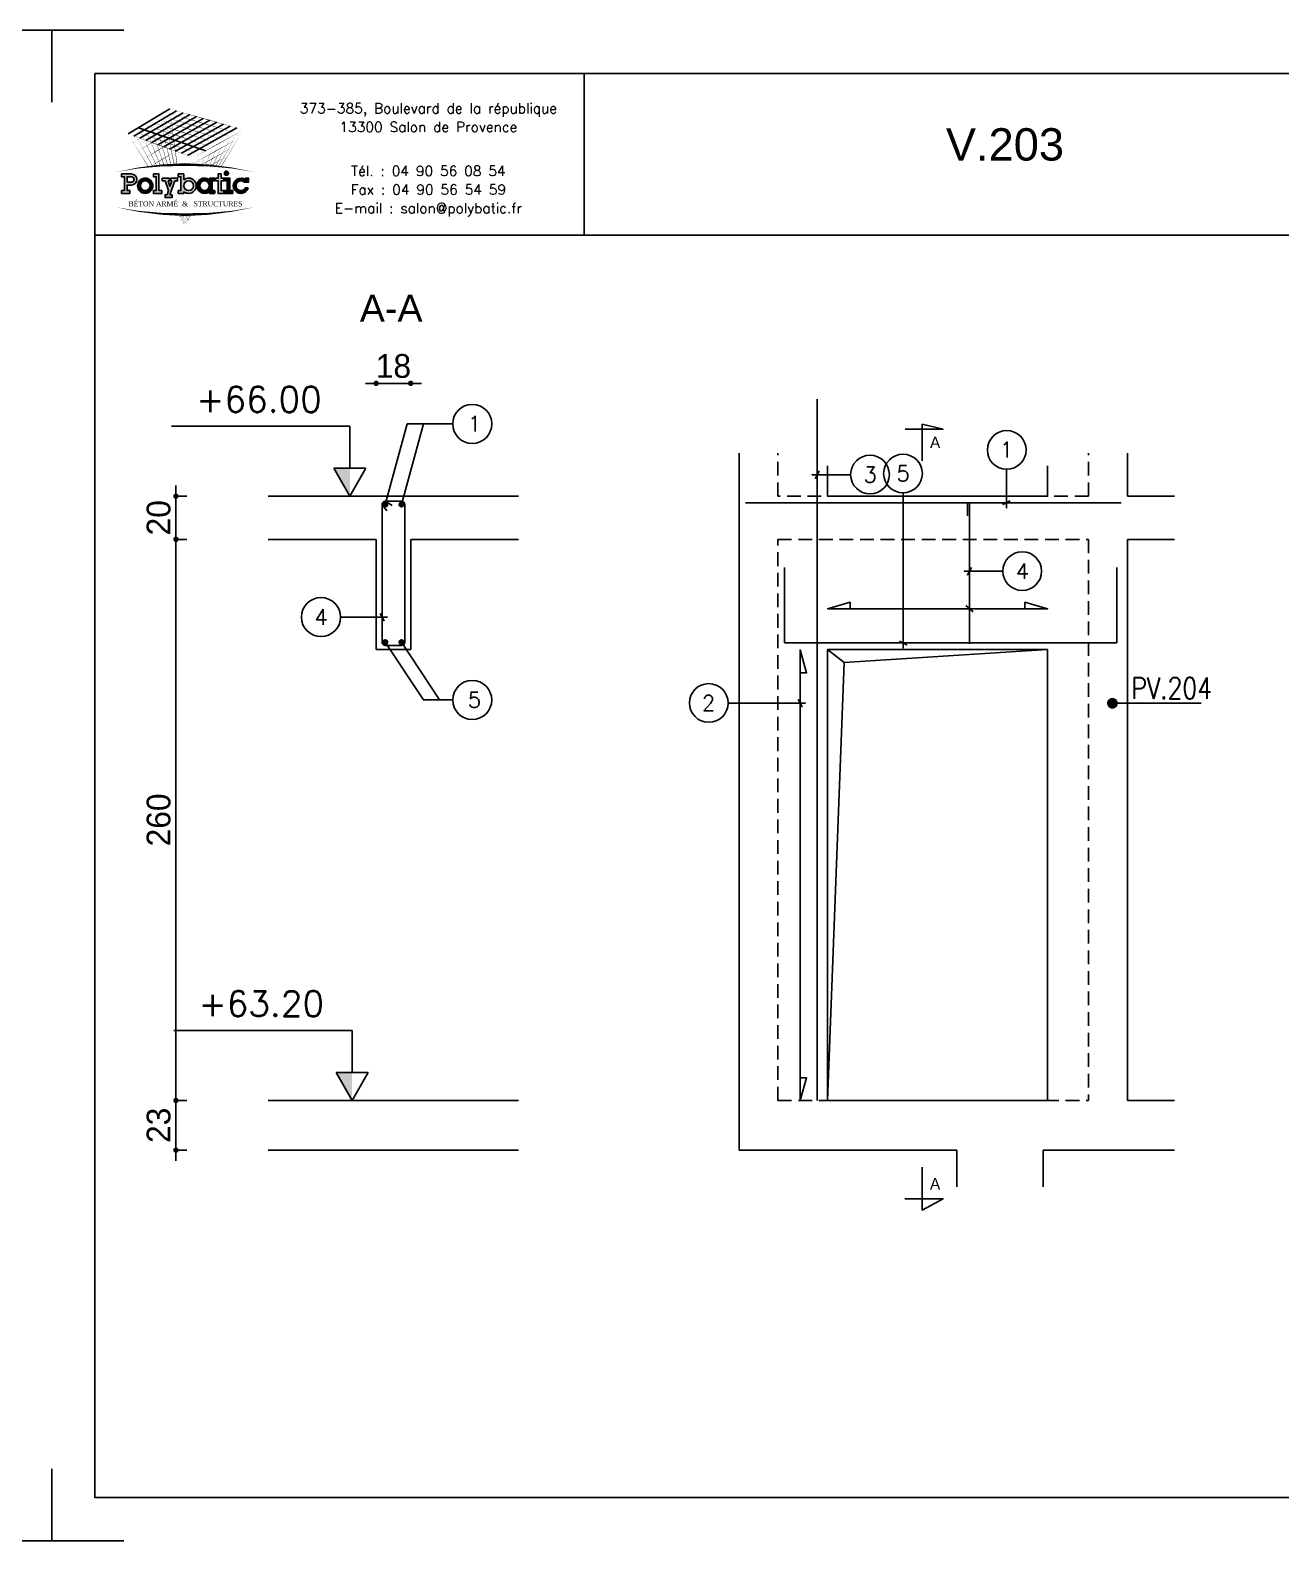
# Model space of a CAD drawing. Header units: metres. Extents: x -5618 to 118954, y -306 to 4637.
# Drawn here: x 110615 to 111195, y 894 to 1594 of the extents above; entities that cross this region are included whole.
import ezdxf
from ezdxf.enums import TextEntityAlignment as Align

# ---------------------------------------------------------------- set-up
doc = ezdxf.new("R2010")
doc.units = ezdxf.units.M
doc.linetypes.add('CACHE', pattern=[9.525, 6.35, -3.175])
for name, color, linetype in [('COTATION', 1, 'Continuous'), ('GO-FER-HA', 140, 'Continuous'), ('GO-TEXTE', 9, 'Continuous'), ('GO-TEXTE-FER', 3, 'Continuous'), ('K_ENT_M_Building_V.76', 7, 'Continuous'), ('STR_COTATION', 1, 'Continuous'), ('STR_VOI-POT', 6, 'Continuous')]:
    doc.layers.add(name, color=color, linetype=linetype)
doc.layers.add('Kofragna_forma', color=7, linetype='Continuous', lineweight=70)
doc.styles.add('ARIAL', font='ARIAL.TTF')
doc.styles.add('GrDimensions', font='simplex.shx')
doc.styles.add('Lucida', font='LSANSI.TTF')
doc.styles.add('POLYBATIC', font='TIMES.TTF')
doc.styles.add('schéma', font='simplex.shx')
doc.styles.add('TEXTE', font='romans.shx')
doc.styles.add('TEXTE TS', font='romans.shx', dxfattribs={"width": 0.7, "oblique": 15})
doc.styles.add('TEXTEBA', font='ARIAL.TTF')
doc.dimstyles.new('COUPE-20', dxfattribs={"dimscale": 0.5, "dimtxt": 22, "dimasz": 5, "dimexe": 0.05, "dimexo": 0, "dimgap": 5, "dimtad": 1, "dimdec": 0, "dimdsep": 46, "dimtxsty": 'Standard', "dimblk1": 'DOT', "dimblk2": 'DOT', "dimsah": 1, "dimcen": 0, "dimdle": 150, "dimclrd": 1, "dimclre": 1, "dimclrt": 7, "dimadec": 0, "dimazin": 0, "dimtfac": 1, "dimtdec": 0, "dimtix": 1, "dimtmove": 2, "dimatfit": 3, "dimldrblk": 'DOT', "dimfxl": 0, "dimtvp": 1, "dimtolj": 1, "dimtzin": 0, "dimarcsym": 0})

# ---------------------------------------------------------------- blocks, each defined once
blk = doc.blocks.new('A$C492E529B')
h = blk.add_hatch(color=256)
h.paths.add_polyline_path([(-1.983, 0.1), (-2.083, 0.1), (-2.083, 0.3), (-1.933, 0.3, 1), (-1.933, 0.7), (-2.283, 0.7), (-2.283, 0.6), (-2.183, 0.6), (-2.183, 0.1), (-2.283, 0.1), (-2.283, 0), (-1.983, 0)])
h.paths.add_polyline_path([(-2.083, 0.4), (-2.083, 0.6), (-1.933, 0.6, -1), (-1.933, 0.4)], flags=16)
h = blk.add_hatch(color=256)
h.paths.add_polyline_path([(-1.158, 0.275, 1), (-1.708, 0.275, 1)])
h.paths.add_polyline_path([(-1.608, 0.275, -1), (-1.258, 0.275, -1)], flags=16)
for color, points in [(256, [(-0.938, 0.7), (-1.138, 0.7), (-1.138, 0.6), (-1.038, 0.6), (-1.038, 0.1), (-1.138, 0.1), (-1.138, 0), (-0.838, 0), (-0.838, 0.1), (-0.938, 0.1)]), (256, [(-0.367, 0.45), (-0.268, 0.45), (-0.268, 0.55), (-0.523, 0.55), (-0.523, 0.45), (-0.473, 0.45), (-0.543, 0.253), (-0.612, 0.45), (-0.562, 0.45), (-0.562, 0.55), (-0.818, 0.55), (-0.818, 0.45), (-0.718, 0.45), (-0.595, 0.101), (-0.648, -0.05), (-0.718, -0.05), (-0.718, -0.15), (-0.468, -0.15), (-0.468, -0.05), (-0.543, -0.05)]), (256, [(1.393, 0.55), (1.292, 0.55), (1.292, 0.7), (1.193, 0.7), (1.193, 0.55), (1.093, 0.55), (1.093, 0.45), (1.193, 0.45), (1.193, 0), (1.393, 0), (1.393, 0.1), (1.292, 0.1), (1.292, 0.45), (1.393, 0.45)]), (140, [(1.413, 0.725, 1), (1.563, 0.725, 1)]), (256, [(1.613, 0.55), (1.413, 0.55), (1.413, 0.45), (1.513, 0.45), (1.513, 0.1), (1.413, 0.1), (1.413, 0), (1.712, 0), (1.712, 0.1), (1.613, 0.1)]), (256, [(2.13, 0.4), (2.283, 0.4), (2.283, 0.55), (2.183, 0.55), (2.183, 0.487, 3.359496), (2.272, 0.2), (2.166, 0.2, -3.125802)])]:
    blk.add_hatch(color=color).paths.add_polyline_path(points)
h = blk.add_hatch(color=256)
h.paths.add_polyline_path([(-0.047, 0.487), (-0.047, 0.7), (-0.248, 0.7), (-0.248, 0.6), (-0.147, 0.6), (-0.147, 0.1), (-0.248, 0.1), (-0.248, 0), (-0.047, 0), (-0.047, 0.063, 2.12132)])
h.paths.add_polyline_path([(-0.047, 0.275, -1), (0.303, 0.275, -1)], flags=16)
h = blk.add_hatch(color=256)
h.paths.add_polyline_path([(1.073, 0.1), (0.973, 0.1), (0.973, 0.45), (1.073, 0.45), (1.073, 0.55), (0.873, 0.55), (0.873, 0.487, 2.12132), (0.873, 0.063), (0.873, 0), (1.073, 0)])
h.paths.add_polyline_path([(0.523, 0.275, -1), (0.873, 0.275, -1)], flags=16)
for p, q in [((0.873, 0.55), (0.873, 0.487)), ((1.073, 0.55), (0.873, 0.55)), ((1.073, 0.45), (1.073, 0.55)), ((-0.595, 0.101), (-0.718, 0.45)), ((-0.648, -0.05), (-0.595, 0.101)), ((-0.543, 0.253), (-0.612, 0.45)), ((-0.543, -0.05), (-0.367, 0.45)), ((-0.543, 0.253), (-0.473, 0.45)), ((0.873, 0.063), (0.873, 0)), ((0.973, 0.1), (0.973, 0.45)), ((0.973, 0.45), (1.073, 0.45)), ((1.073, 0.1), (0.973, 0.1)), ((1.073, 0), (1.073, 0.1)), ((2.166, 0.2), (2.272, 0.2)), ((0.873, 0), (1.073, 0))]:
    blk.add_line(p, q)
for points in [[(-2.283, 0.7), (-1.933, 0.7)], [(-2.283, 0.7), (-2.283, 0.6), (-2.183, 0.6), (-2.183, 0.1), (-2.283, 0.1), (-2.283, 0), (-1.983, 0), (-1.983, 0.1), (-2.083, 0.1), (-2.083, 0.3), (-1.933, 0.3)], [(-2.083, 0.4), (-2.083, 0.6), (-1.933, 0.6)], [(-1.138, 0.7), (-0.938, 0.7), (-0.938, 0.1), (-0.838, 0.1), (-0.838, 0), (-1.138, 0), (-1.138, 0.1), (-1.038, 0.1), (-1.038, 0.6), (-1.138, 0.6), (-1.138, 0.7)], [(-0.818, 0.55), (-0.562, 0.55)], [(-0.818, 0.55), (-0.818, 0.45), (-0.718, 0.45)], [(-0.612, 0.45), (-0.562, 0.45), (-0.562, 0.55)], [(-0.523, 0.55), (-0.268, 0.55), (-0.268, 0.45), (-0.367, 0.45)], [(-0.473, 0.45), (-0.523, 0.45), (-0.523, 0.55)], [(-0.248, 0.7), (-0.248, 0.6), (-0.147, 0.6), (-0.147, 0.1), (-0.248, 0.1), (-0.248, 0), (-0.047, 0), (-0.047, 0.063)], [(-0.047, 0.487), (-0.047, 0.7), (-0.248, 0.7)], [(1.093, 0.55), (1.193, 0.55), (1.193, 0.7), (1.292, 0.7), (1.292, 0.55), (1.393, 0.55), (1.393, 0.45), (1.292, 0.45), (1.292, 0.1), (1.393, 0.1), (1.393, 0), (1.193, 0), (1.193, 0.45), (1.093, 0.45)], [(1.093, 0.45), (1.093, 0.55)], [(1.413, 0.45), (1.413, 0.55), (1.613, 0.55), (1.613, 0.1), (1.712, 0.1), (1.712, 0), (1.413, 0), (1.413, 0.1), (1.513, 0.1), (1.513, 0.45), (1.413, 0.45)], [(2.183, 0.487), (2.183, 0.55), (2.283, 0.55), (2.283, 0.4), (2.13, 0.4)], [(-2.083, 0.4), (-1.933, 0.4)], [(-0.648, -0.05), (-0.718, -0.05), (-0.718, -0.15), (-0.468, -0.15), (-0.468, -0.05), (-0.543, -0.05)]]:
    blk.add_lwpolyline(points)
for centre, radius in [((-1.433, 0.275), 0.275), ((-1.433, 0.275), 0.175), ((0.128, 0.275), 0.175), ((0.698, 0.275), 0.175)]:
    blk.add_circle(centre, radius)
at = {"color": 140}
blk.add_circle((1.488, 0.725), 0.075, dxfattribs=at)
for centre, radius, start, end in [((-1.933, 0.5), 0.2, 270, 90), ((-1.933, 0.5), 0.1, 270, 90), ((0.128, 0.275), 0.275, 230.4788, 129.5212), ((0.698, 0.275), 0.275, 50.4788, 309.5212), ((2.008, 0.275), 0.275, 50.4788, 344.1734), ((2.008, 0.275), 0.175, 45.5847, 334.6231)]:
    blk.add_arc(centre, radius, start, end)
blk = doc.blocks.new('POLYBATIC')
at = {"color": 140}
for p, q in [((-0.43, 3.281), (-1.602, 2.578)), ((-1.435, 2.518), (-0.241, 3.228)), ((-1.268, 2.457), (-0.053, 3.175)), ((0.135, 3.121), (-1.101, 2.397)), ((-0.934, 2.337), (0.323, 3.068)), ((-0.767, 2.276), (0.511, 3.015)), ((-1.309, 2.754), (0.586, 2.109)), ((0.7, 2.962), (-0.6, 2.216)), ((-0.433, 2.156), (0.888, 2.908)), ((1.076, 2.855), (-0.266, 2.095)), ((-0.099, 2.035), (1.264, 2.802)), ((1.452, 2.749), (0.067, 1.974))]:
    blk.add_line(p, q, dxfattribs=at)
for points in [[(-1.016, 2.93, 0.0156, 0, 0), (-0.43, 3.281, 0, 0, 0)], [(-0.391, 2.983, 0, 0.0156, 0), (-0.923, 2.663, 0, 0, 0)], [(0.122, 2.71, 0.0156, 0, 0), (-0.869, 3.018, 0, 0, 0)], [(-0.491, 1.706, 0.0136, 0, 0), (-0.869, 3.018, 0, 0, 0)], [(-0.838, 2.873, 0.0156, 0, 0), (-0.241, 3.228, 0, 0, 0)], [(0.283, 2.803, 0.0156, 0, 0), (-0.723, 3.105, 0, 0, 0)], [(-0.398, 1.71, 0.014, 0, 0), (-0.723, 3.105, 0, 0, 0)], [(-0.661, 2.816, 0.0156, 0, 0), (-0.053, 3.175, 0, 0, 0)], [(0.444, 2.896, 0.0156, 0, 0), (-0.576, 3.193, 0, 0, 0)], [(-0.309, 1.714, 0.0145, 0, 0), (-0.576, 3.193, 0, 0, 0)], [(-0.483, 2.759, 0.0156, 0, 0), (0.135, 3.121, 0, 0, 0)], [(0.605, 2.988, 0.0156, 0, 0), (-0.43, 3.281, 0, 0, 0)], [(-0.225, 1.716, 0.0149, 0, 0), (-0.43, 3.281, 0, 0, 0)], [(-0.305, 2.702, 0.0156, 0, 0), (0.323, 3.068, 0, 0, 0)], [(-0.128, 2.646, 0.0156, 0, 0), (0.511, 3.015, 0, 0, 0)], [(1.641, 2.695, 0, 0.0156, 0), (0.605, 2.988, 0, 0, 0)], [(-1.602, 2.578, 0, 0.0156, 0), (-1.016, 2.93, 0, 0, 0)], [(-0.684, 2.246, 0.0156, 0, 0), (-1.602, 2.578, 0, 0, 0)], [(-1.031, 1.66, 0.0111, 0, 0), (-1.602, 2.578, 0, 0, 0)], [(-1.456, 2.344, 0, 0.0156, 0), (-0.923, 2.663, 0, 0, 0)], [(-0.522, 2.339, 0.0156, 0, 0), (-1.455, 2.666, 0, 0, 0)], [(-0.913, 1.673, 0.0116, 0, 0), (-1.455, 2.666, 0, 0, 0)], [(-1.435, 2.518, 0, 0.0156, 0), (-0.838, 2.873, 0, 0, 0)], [(-0.361, 2.432, 0.0156, 0, 0), (-1.309, 2.754, 0, 0, 0)], [(-0.8, 1.684, 0.0121, 0, 0), (-1.309, 2.754, 0, 0, 0)], [(-1.268, 2.457, 0, 0.0156, 0), (-0.661, 2.816, 0, 0, 0)], [(-0.2, 2.524, 0.0156, 0, 0), (-1.162, 2.842, 0, 0, 0)], [(-0.692, 1.693, 0.0126, 0, 0), (-1.162, 2.842, 0, 0, 0)], [(-1.101, 2.397, 0, 0.0156, 0), (-0.483, 2.759, 0, 0, 0)], [(-0.039, 2.617, 0.0156, 0, 0), (-1.016, 2.93, 0, 0, 0)], [(-0.589, 1.7, 0.0131, 0, 0), (-1.016, 2.93, 0, 0, 0)], [(-0.934, 2.337, 0, 0.0156, 0), (-0.305, 2.702, 0, 0, 0)], [(-0.352, 2.685, 0, 0.0156, 0), (-0.831, 2.397, 0, 0, 0)], [(-0.767, 2.276, 0, 0.0156, 0), (-0.128, 2.646, 0, 0, 0)], [(-0.6, 2.216, 0, 0.0156, 0), (0.05, 2.589, 0, 0, 0)], [(0.937, 2.305, 0, 0.0156, 0), (-0.039, 2.617, 0, 0, 0)], [(0.05, 2.589, 0.0156, 0, 0), (0.7, 2.962, 0, 0, 0)], [(1.113, 2.402, 0, 0.0156, 0), (0.122, 2.71, 0, 0, 0)], [(0.227, 2.532, 0.0156, 0, 0), (0.888, 2.908, 0, 0, 0)], [(1.289, 2.5, 0, 0.0156, 0), (0.283, 2.803, 0, 0, 0)], [(0.405, 2.475, 0.0156, 0, 0), (1.076, 2.855, 0, 0, 0)], [(1.465, 2.598, 0, 0.0156, 0), (0.444, 2.896, 0, 0, 0)], [(0.582, 2.418, 0.0156, 0, 0), (1.264, 2.802, 0, 0, 0)], [(0.76, 2.362, 0.0156, 0, 0), (1.452, 2.749, 0, 0, 0)], [(0.937, 2.305, 0.0156, 0, 0), (1.641, 2.695, 0, 0, 0)], [(0.942, 1.67, 0.0112, 0, 0), (1.465, 2.598, 0, 0, 0)], [(1.012, 1.663, 0.012, 0, 0), (1.641, 2.695, 0, 0, 0)], [(-1.31, 2.109, 0, 0.0156, 0), (-0.831, 2.397, 0, 0, 0)], [(-1.165, 1.875, 0, 0.0156, 0), (-0.739, 2.131, 0, 0, 0)], [(-0.312, 2.386, 0, 0.0156, 0), (-0.739, 2.131, 0, 0, 0)], [(0.234, 1.914, 0, 0.0156, 0), (-0.684, 2.246, 0, 0, 0)], [(0.41, 2.012, 0, 0.0156, 0), (-0.522, 2.339, 0, 0, 0)], [(-0.433, 2.156, 0, 0.0156, 0), (0.227, 2.532, 0, 0, 0)], [(0.586, 2.109, 0, 0.0156, 0), (-0.361, 2.432, 0, 0, 0)], [(-0.266, 2.095, 0, 0.0156, 0), (0.405, 2.475, 0, 0, 0)], [(0.762, 2.207, 0, 0.0156, 0), (-0.2, 2.524, 0, 0, 0)], [(-0.099, 2.035, 0, 0.0156, 0), (0.582, 2.418, 0, 0, 0)], [(0.067, 1.974, 0, 0.0156, 0), (0.76, 2.362, 0, 0, 0)], [(0.234, 1.914, 0, 0.0156, 0), (0.937, 2.305, 0, 0, 0)], [(0.587, 1.7, 0.00718, 0, 0), (0.762, 2.207, 0, 0, 0)], [(0.689, 1.693, 0.0083, 0, 0), (0.937, 2.305, 0, 0, 0)], [(0.765, 1.884, 0.0156, 0, 0), (1.342, 2.205, 0, 0, 0)], [(0.781, 1.685, 0.00933, 0, 0), (1.113, 2.402, 0, 0, 0)], [(0.852, 2.095, 0.0156, 0, 0), (1.491, 2.45, 0, 0, 0)], [(0.865, 1.678, 0.0103, 0, 0), (1.289, 2.5, 0, 0, 0)], [(-1.953, 1.508, 0, 0.0781, -0.053843), (0, 1.719, 0, 0, 0)], [(-1.019, 1.641, 0, 0.0156, 0), (-0.646, 1.864, 0, 0, 0)], [(-0.273, 2.088, 0, 0.0156, 0), (-0.646, 1.864, 0, 0, 0)], [(-0.234, 1.79, 0, 0.00638, 0), (-0.365, 1.711, 0, 0.00638, 0)], [(1.953, 1.508, 0, 0.0781, 0.053843), (0, 1.719, 0, 0, 0)], [(0.213, 1.74, 0, 0.0156, 0), (0.852, 2.095, 0, 0, 0)], [(0.21, 1.716, 0.00323, 0, 0), (0.234, 1.914, 0, 0, 0)], [(0.349, 1.712, 0.00465, 0, 0), (0.41, 2.012, 0, 0, 0)], [(0.447, 1.708, 0.00693, 0.0156, 0), (0.767, 1.886, 0, 0, 0)], [(0.474, 1.706, 0.00597, 0, 0), (0.586, 2.109, 0, 0, 0)], [(0.68, 1.675, 0.0156, 0, 0), (1.193, 1.96, 0, 0, 0)], [(0.96, 1.668, 0.00293, 0, 0), (1.044, 1.715, 0, 0, 0)], [(-1.953, 0.523, 0, 0.0781, 0.053843), (0, 0.312, 0, 0, 0)], [(1.953, 0.523, 0, 0.0781, -0.053843), (0, 0.312, 0, 0, 0)], [(0, 0, 0, 0.00381, 0), (-0.195, 0.315, 0, 0.00381, 0)], [(0, 0, 0, 0.00368, 0), (-0.171, 0.314, 0, 0.00368, 0)], [(0, 0, 0, 0.00356, 0), (-0.149, 0.314, 0, 0.00356, 0)], [(0, 0, 0, 0.00345, 0), (-0.128, 0.313, 0, 0.00345, 0)], [(0, 0, 0, 0.00334, 0), (-0.109, 0.313, 0, 0.00334, 0)], [(0, 0, 0, 0.00324, 0), (-0.09, 0.313, 0, 0.00324, 0)], [(0, 0, 0, 0.00315, 0), (-0.073, 0.313, 0, 0.00315, 0)], [(0, 0, 0, 0.00306, 0), (-0.056, 0.313, 0, 0.00306, 0)], [(0, 0, 0, 0.00306, 0), (-0.056, 0.313, 0, 0.00306, 0)], [(0, 0, 0, 0.00298, 0), (-0.041, 0.313, 0, 0.00298, 0)], [(0, 0, 0, 0.0051, 0), (0.038, 0.313, 0, 0.0051, 0)], [(0, 0, 0, 0.00425, 0), (0.127, 0.313, 0, 0.00425, 0)], [(0, 0, 0, 0.00408, 0), (0.145, 0.314, 0, 0.00408, 0)], [(0, 0, 0, 0.00392, 0), (0.162, 0.314, 0, 0.00392, 0)], [(0, 0, 0, 0.00378, 0), (0.177, 0.314, 0, 0.00378, 0)], [(0, 0, 0, 0.00365, 0), (0.191, 0.315, 0, 0.00365, 0)], [(0, 0, 0, 0.00486, 0), (0.064, 0.313, 0, 0.00486, 0)], [(0, 0, 0, 0.00464, 0), (0.087, 0.313, 0, 0.00464, 0)], [(0, 0, 0, 0.00443, 0), (0.108, 0.313, 0, 0.00443, 0)]]:
    blk.add_lwpolyline(points, format="xyseb", dxfattribs=at)
at = {"color": 5, "xscale": 0.78125, "yscale": 0.78125, "zscale": 0.78125}
blk.add_blockref('A$C492E529B', (0, 0.91), dxfattribs=at)
at = {"lineweight": 60, "style": 'POLYBATIC'}
for s, p in [('BÉTON ARMÉ', (-1.587, 0.547)), ('STRUCTURES', (0.24, 0.547))]:
    blk.add_text(s, height=0.1406, dxfattribs=at).set_placement(p)
at = {"color": 140, "style": 'POLYBATIC'}
blk.add_text('&', height=0.141, dxfattribs=at).set_placement((0, 0.547), align=Align.CENTER)
blk = doc.blocks.new('ime')
at = {"layer": 'COTATION', "const_width": 2.5}
blk.add_lwpolyline([(1.25, 0, -1), (-1.25, 0, -1)], format="xyb", close=True, dxfattribs=at)
at = {"layer": 'COTATION'}
blk.add_lwpolyline([(41.09, 0), (0, 0)], dxfattribs=at)
at = {"layer": 'COTATION', "color": 7, "style": 'TEXTE TS', "width": 0.8}
blk.add_attdef('NAME', (9.08, 2), '', height=10, dxfattribs=at)
blk = doc.blocks.new('_DOT')
at = {"color": 0, "linetype": 'ByBlock'}
blk.add_line((-0.5, 0), (-1, 0), dxfattribs=at)
at = {"color": 0, "linetype": 'ByBlock', "const_width": 0.5}
blk.add_lwpolyline([(-0.25, 0, 1), (0.25, 0, 1)], format="xyb", close=True, dxfattribs=at)
blk = doc.blocks.new('*D1304')
at = {"layer": 'COTATION', "color": 1, "lineweight": -2, "ltscale": 4.5}
for p, q in [((110682.73, 1100.29), (110682.73, 1102.79)), ((110687.73, 1097.79), (110682.7, 1097.79)), ((110682.73, 1074.79), (110682.73, 1097.79)), ((110687.73, 1074.79), (110682.7, 1074.79)), ((110682.73, 1072.29), (110682.73, 1069.79))]:
    blk.add_line(p, q, dxfattribs=at)
at = {"layer": 'DEFPOINTS', "color": 0, "lineweight": -3, "ltscale": 4.5}
for p in [(110682.73, 1097.79), (110725.5, 1097.79), (110725.5, 1074.79)]:
    blk.add_point(p, dxfattribs=at)
at = {"layer": 'COTATION', "color": 1, "lineweight": -2, "ltscale": 4.5, "xscale": 2.5, "yscale": 2.5, "zscale": 2.5}
for p, rotation in [((110682.73, 1097.79), 270), ((110682.73, 1074.79), 90)]:
    blk.add_blockref('_DOT', p, dxfattribs=dict(at, rotation=rotation))
at = {"layer": 'COTATION', "color": 7, "lineweight": -3, "ltscale": 4.5, "insert": (110674.73, 1086.29), "char_height": 11, "attachment_point": 5, "rotation": 90}
blk.add_mtext('\\A1;23', dxfattribs=at)
blk = doc.blocks.new('*D1305')
at = {"layer": 'COTATION', "color": 1, "lineweight": -2, "ltscale": 4.5}
for p, q in [((110687.73, 1357.79), (110682.7, 1357.79)), ((110682.73, 1100.29), (110682.73, 1355.29)), ((110687.73, 1097.79), (110682.7, 1097.79))]:
    blk.add_line(p, q, dxfattribs=at)
at = {"layer": 'DEFPOINTS', "color": 0, "lineweight": -3, "ltscale": 4.5}
for p in [(110682.73, 1357.79), (110725.5, 1357.79), (110725.5, 1097.79)]:
    blk.add_point(p, dxfattribs=at)
at = {"layer": 'COTATION', "color": 1, "lineweight": -2, "ltscale": 4.5, "xscale": 2.5, "yscale": 2.5, "zscale": 2.5}
for p, rotation in [((110682.73, 1357.79), 90), ((110682.73, 1097.79), 270)]:
    blk.add_blockref('_DOT', p, dxfattribs=dict(at, rotation=rotation))
at = {"layer": 'COTATION', "color": 7, "lineweight": -3, "ltscale": 4.5, "insert": (110674.73, 1227.79), "char_height": 11, "attachment_point": 5, "rotation": 90}
blk.add_mtext('\\A1;260', dxfattribs=at)
blk = doc.blocks.new('*D1306')
at = {"layer": 'COTATION', "color": 1, "lineweight": -2, "ltscale": 4.5}
for p, q in [((110682.73, 1380.29), (110682.73, 1382.79)), ((110687.73, 1377.79), (110682.7, 1377.79)), ((110682.73, 1357.79), (110682.73, 1377.79)), ((110687.73, 1357.79), (110682.7, 1357.79)), ((110682.73, 1355.29), (110682.73, 1352.79))]:
    blk.add_line(p, q, dxfattribs=at)
at = {"layer": 'DEFPOINTS', "color": 0, "lineweight": -3, "ltscale": 4.5}
for p in [(110682.73, 1377.79), (110725.5, 1377.79), (110725.5, 1357.79)]:
    blk.add_point(p, dxfattribs=at)
at = {"layer": 'COTATION', "color": 1, "lineweight": -2, "ltscale": 4.5, "xscale": 2.5, "yscale": 2.5, "zscale": 2.5}
for p, rotation in [((110682.73, 1377.79), 270), ((110682.73, 1357.79), 90)]:
    blk.add_blockref('_DOT', p, dxfattribs=dict(at, rotation=rotation))
at = {"layer": 'COTATION', "color": 7, "lineweight": -3, "ltscale": 4.5, "insert": (110674.73, 1367.79), "char_height": 11, "attachment_point": 5, "rotation": 90}
blk.add_mtext('\\A1;20', dxfattribs=at)
blk = doc.blocks.new('*D1307')
at = {"layer": 'DEFPOINTS', "color": 0, "lineweight": -3, "ltscale": 4.5}
for p in [(110775.5, 1430.07), (110775.5, 1397.79, 187.69), (110791.5, 1397.79, 187.69)]:
    blk.add_point(p, dxfattribs=at)
at = {"layer": 'STR_COTATION', "color": 1, "lineweight": -2, "ltscale": 4.5}
for p, q in [((110773, 1430.07), (110770.5, 1430.07)), ((110775.5, 1430.08), (110775.5, 1430.09)), ((110791.5, 1430.07), (110775.5, 1430.07)), ((110791.5, 1430.08), (110791.5, 1430.09)), ((110794, 1430.07), (110796.5, 1430.07))]:
    blk.add_line(p, q, dxfattribs=at)
at = {"layer": 'STR_COTATION', "color": 1, "lineweight": -2, "ltscale": 4.5, "xscale": 2.5, "yscale": 2.5, "zscale": 2.5}
blk.add_blockref('_DOT', (110775.5, 1430.07), dxfattribs=at)
at = {"layer": 'STR_COTATION', "color": 1, "lineweight": -2, "ltscale": 4.5, "xscale": 2.5, "yscale": 2.5, "zscale": 2.5, "rotation": 180}
blk.add_blockref('_DOT', (110791.5, 1430.07), dxfattribs=at)
at = {"layer": 'STR_COTATION', "color": 7, "lineweight": -3, "ltscale": 4.5, "insert": (110783.5, 1438.07), "char_height": 11, "attachment_point": 5}
blk.add_mtext('\\A1;18', dxfattribs=at)

msp = doc.modelspace()

# ---------------------------------------------------------------- linework, layer by layer
at = {"color": 7, "linetype": 'Continuous', "lineweight": -3}
for p, q in [((110770.67, 1390.79, 469.22), (110755.92, 1390.79, 469.22)), ((110763.3, 1377.79, 469.22), (110755.92, 1390.79, 469.22)), ((110770.67, 1390.79, 469.22), (110755.92, 1390.79, 469.22)), ((110763.3, 1377.79, 469.22), (110755.92, 1390.79, 469.22)), ((110763.3, 1377.79, 469.22), (110770.67, 1390.79, 469.22)), ((110763.3, 1377.79, 469.22), (110770.67, 1390.79, 469.22)), ((110771.73, 1110.79, 469.22), (110756.98, 1110.79, 469.22)), ((110764.36, 1097.79, 469.22), (110756.98, 1110.79, 469.22)), ((110771.73, 1110.79, 469.22), (110756.98, 1110.79, 469.22)), ((110764.36, 1097.79, 469.22), (110756.98, 1110.79, 469.22)), ((110764.36, 1097.79, 469.22), (110771.73, 1110.79, 469.22)), ((110764.36, 1097.79, 469.22), (110771.73, 1110.79, 469.22))]:
    msp.add_line(p, q, dxfattribs=at)
for points in [[(110591.85, 1593.71), (110625.18, 1593.71), (110625.18, 1560.38)], [(110625.18, 1560.38), (110625.18, 1593.71), (110658.51, 1593.71)], [(110871.83, 1573.71), (110871.83, 1498.77)], [(111595.09, 1498.77), (110645.18, 1498.77)], [(110625.18, 927.11), (110625.18, 893.78), (110591.85, 893.78)], [(110625.18, 927.11), (110625.18, 893.78), (110658.51, 893.78)]]:
    msp.add_lwpolyline(points)
msp.add_lwpolyline([(110645.18, 1573.71), (110645.18, 913.78), (111595.09, 913.78), (111595.09, 1573.71)], close=True)
for points in [[(110755.92, 1390.79, 469.22), (110763.3, 1377.79, 469.22), (110763.3, 1390.76, 469.22)], [(110755.92, 1390.79, 469.22), (110763.3, 1377.79, 469.22), (110763.3, 1390.76, 469.22)], [(110756.98, 1110.79, 469.22), (110764.36, 1097.79, 469.22), (110764.36, 1110.75, 469.22)], [(110756.98, 1110.79, 469.22), (110764.36, 1097.79, 469.22), (110764.36, 1110.75, 469.22)]]:
    msp.add_solid(points, dxfattribs=at)
at = {"layer": 'COTATION'}
msp.add_line((111052.1, 1324.17, 563.06), (111048.74, 1327.12, 563.06), dxfattribs=at)
at = {"layer": 'COTATION', "elevation": 563.06}
for points in [[(110995.21, 1325.64), (110995.21, 1328.64), (110984.65, 1325.64), (111086.65, 1325.64), (111076.09, 1328.64), (111076.09, 1325.64)], [(110971.95, 1108.35), (110974.95, 1108.35), (110971.95, 1097.79), (110971.95, 1306.54), (110974.95, 1295.98), (110971.95, 1295.98)]]:
    msp.add_lwpolyline(points, dxfattribs=at)
at = {"layer": 'GO-FER-HA'}
for points in [[(110779.74, 1373.98), (110789.91, 1411.29), (110803.45, 1411.29)], [(110787.24, 1373.98), (110797.41, 1411.29), (110810.95, 1411.29)], [(110759, 1321.78), (110780.64, 1321.78), (110778.24, 1321.78), (110779.14, 1320.08), (110777.34, 1323.48)], [(110779.74, 1310.13), (110797.41, 1283.38), (110810.95, 1283.38)], [(110787.24, 1310.13), (110804.91, 1283.38), (110810.95, 1283.38)]]:
    msp.add_lwpolyline(points, dxfattribs=at)
for points, elevation in [([(111067.73, 1390.26, 512.322006), (111067.66, 1390.26), (111067.66, 1372.39), (111067.66, 1374.79), (111065.96, 1373.89), (111069.36, 1375.69)], 563.06), ([(110995.37, 1387.84, -512.322006), (110995.37, 1387.77), (110977.51, 1387.77), (110979.91, 1387.77), (110979.01, 1386.07), (110980.8, 1389.47)], 656.91), ([(111019.6, 1379.34, -512.322006), (111019.67, 1379.34), (111019.67, 1307.39), (111019.67, 1309.79), (111021.37, 1308.89), (111017.98, 1310.68)], 563.06), ([(111065.89, 1343.1, -512.322006), (111065.89, 1343.03), (111048.02, 1343.03), (111050.42, 1343.03), (111049.52, 1341.33), (111051.32, 1344.73)], 563.06), ([(110938.58, 1282.02, 512.322006), (110938.58, 1281.95), (110974.35, 1281.95), (110971.95, 1281.95), (110972.84, 1280.25), (110971.05, 1283.65)], 563.06)]:
    msp.add_lwpolyline(points, format="xyb", dxfattribs=dict(at, elevation=elevation))
for centre in [(110820.01, 1411.29), (110749.94, 1321.78), (110820.01, 1283.38)]:
    msp.add_circle(centre, 9.06, dxfattribs=at)
at = {"layer": 'GO-TEXTE', "elevation": 563.06, "flags": 128}
for points in [[(111020.57, 1408.86), (111038.22, 1408.85), (111028.54, 1411.14), (111028.54, 1394.22)], [(111020.55, 1052.28), (111038.2, 1052.28), (111028.52, 1047), (111028.52, 1066.92)]]:
    msp.add_lwpolyline(points, dxfattribs=at)
at = {"layer": 'GO-TEXTE-FER', "color": 1}
for p, q in [((110778.24, 1373.98), (110780.52, 1370.99)), ((110779.74, 1375.48), (110782.87, 1373.42))]:
    msp.add_line(p, q, dxfattribs=at)
msp.add_lwpolyline([(110779.74, 1308.63), (110787.24, 1308.63, 0.414214), (110788.74, 1310.13), (110788.74, 1373.98, 0.414214), (110787.24, 1375.48), (110779.74, 1375.48, 0.414214), (110778.24, 1373.98), (110778.24, 1310.13, 0.414214)], format="xyb", close=True, dxfattribs=at)
at = {"layer": 'K_ENT_M_Building_V.76', "color": 30, "linetype": 'Continuous', "lineweight": -3}
for p, q in [((110756.8, 1410.29, 469.22), (110680.66, 1410.29, 469.22)), ((110756.8, 1410.29, 469.22), (110680.66, 1410.29, 469.22)), ((110763.3, 1410.29, 469.22), (110756.8, 1410.29, 469.22)), ((110763.3, 1410.29, 469.22), (110756.8, 1410.29, 469.22)), ((110763.3, 1390.79, 469.22), (110763.3, 1410.29, 469.22)), ((110763.3, 1390.79, 469.22), (110763.3, 1410.29, 469.22)), ((110757.86, 1130.29, 469.22), (110681.71, 1130.29, 469.22)), ((110757.86, 1130.29, 469.22), (110681.71, 1130.29, 469.22)), ((110764.36, 1130.29, 469.22), (110757.86, 1130.29, 469.22)), ((110764.36, 1130.29, 469.22), (110757.86, 1130.29, 469.22)), ((110764.36, 1110.79, 469.22), (110764.36, 1130.29, 469.22)), ((110764.36, 1110.79, 469.22), (110764.36, 1130.29, 469.22))]:
    msp.add_line(p, q, dxfattribs=at)
at = {"layer": 'Kofragna_forma', "color": 4, "lineweight": -3}
for p, q in [((110943.65, 1397.79, 563.06), (110943.65, 1158.79, 563.06)), ((111123.7, 1377.79, 563.06), (111123.7, 1397.79, 563.06)), ((110725.5, 1377.79, 469.22), (110775.5, 1377.79, 469.22)), ((110775.5, 1377.79, 469.22), (110791.5, 1377.79, 469.22)), ((110791.5, 1377.79, 563.06), (110841.5, 1377.79, 563.06)), ((111123.7, 1377.79, 563.06), (111145.4, 1377.79, 563.06)), ((110775.5, 1357.79, 469.22), (110725.5, 1357.79, 469.22)), ((110775.5, 1306.79, 469.22), (110775.5, 1357.79, 469.22)), ((110791.5, 1357.79, 469.22), (110791.5, 1306.79, 469.22)), ((110841.5, 1357.79, 563.06), (110791.5, 1357.79, 563.06)), ((111123.7, 1097.79, 563.06), (111123.7, 1357.79, 563.06)), ((111123.7, 1357.79, 563.06), (111145.4, 1357.79, 563.06)), ((110791.5, 1306.79, 563.06), (110775.5, 1306.79, 563.06)), ((110943.65, 1158.79, 563.06), (110943.65, 1074.79, 563.06)), ((110791.5, 1097.79, 469.22), (110725.5, 1097.79, 469.22)), ((110791.5, 1097.79, 469.22), (110841.5, 1097.79, 469.22)), ((111123.7, 1097.79, 563.06), (111145.4, 1097.79, 563.06)), ((110792.5, 1074.79, 469.22), (110725.5, 1074.79, 469.22)), ((110792.5, 1074.79, 469.22), (110841.5, 1074.79, 469.22)), ((110943.65, 1074.79, 563.06), (111044.65, 1074.79, 563.06)), ((111044.65, 1074.79, 563.06), (111044.65, 1057.79, 563.06)), ((111084.65, 1074.79, 563.06), (111084.65, 1057.79, 563.06)), ((111084.65, 1074.79, 563.06), (111123.7, 1074.79, 563.06)), ((111123.7, 1074.79, 563.06), (111145.4, 1074.79, 563.06))]:
    msp.add_line(p, q, dxfattribs=at)
at = {"layer": 'Kofragna_forma', "linetype": 'CACHE', "lineweight": -3}
for p, q in [((110961.65, 1377.79, 563.06), (110961.65, 1397.79, 563.06)), ((111105.6, 1377.79, 563.06), (111105.6, 1397.79, 563.06)), ((111105.6, 1377.79, 563.06), (110961.65, 1377.79, 563.06)), ((110961.65, 1097.79, 563.06), (110961.65, 1357.79, 563.06)), ((110961.65, 1357.79, 563.06), (111105.6, 1357.79, 563.06)), ((111105.6, 1357.79, 563.06), (111105.6, 1097.79, 563.06)), ((110961.65, 1097.79, 563.06), (111105.6, 1097.79, 563.06))]:
    msp.add_line(p, q, dxfattribs=at)
at = {"layer": 'Kofragna_forma', "color": 4, "lineweight": -3, "elevation": 563.06}
for points in [[(110984.65, 1391.79), (110984.65, 1377.79), (111086.65, 1377.79), (111086.65, 1391.79)], [(111086.65, 1306.79), (110984.65, 1306.79), (110984.65, 1097.79), (111086.65, 1097.79), (111086.65, 1306.79)], [(111086.65, 1306.79), (110992.3, 1300.67), (110984.65, 1097.79)], [(110992.3, 1300.67), (110984.65, 1306.79)]]:
    msp.add_lwpolyline(points, dxfattribs=at)
at = {"layer": 'STR_VOI-POT'}
for p, q in [((110979.91, 1097.79, 563.06), (110979.91, 1422.79, 563.06)), ((111120.7, 1374.79, 563.06), (110946.65, 1374.79, 563.06)), ((111049.48, 1374.79, 563.06), (111049.48, 1368.71, 563.06)), ((111050.42, 1374.79, 563.06), (111050.42, 1309.44, 563.06)), ((110964.65, 1309.79, 563.06), (110964.65, 1344.79, 563.06)), ((111118.7, 1309.79, 563.06), (111118.7, 1344.79, 563.06)), ((110964.65, 1309.79, 563.06), (111118.7, 1309.79, 563.06))]:
    msp.add_line(p, q, dxfattribs=at)
at = {"layer": 'STR_VOI-POT', "const_width": 1.44}
for points in [[(110779.02, 1373.98, 1), (110780.46, 1373.98, 1)], [(110787.96, 1373.98, -1), (110786.52, 1373.98, -1)], [(110779.02, 1310.13, -1), (110780.46, 1310.13, -1)], [(110787.96, 1310.13, 1), (110786.52, 1310.13, 1)]]:
    msp.add_lwpolyline(points, format="xyb", close=True, dxfattribs=at)

# ---------------------------------------------------------------- block references
at = {"xscale": 16.49835000000894, "yscale": 16.49834999989253, "zscale": 16.49835000000003}
msp.add_blockref('POLYBATIC', (110686.95, 1503.09), dxfattribs=at)
at = {"layer": 'COTATION'}
ref = msp.add_blockref('ime', (111116.68, 1281.83, 563.06), dxfattribs=at)
ref.add_attrib('NAME', 'PV.204', (111125.45, 1283.83, 563.06), dxfattribs={"color": 7, "height": 10, "style": 'TEXTE TS', "width": 0.8})

# ---------------------------------------------------------------- texts
at = {"style": 'schéma'}
for s, p in [('373-385, Boulevard de la république', (110799.71, 1555.18)), ('13300 Salon de Provence', (110799.71, 1546.55)), ('Tél. : 04 90 56 08 54', (110799.71, 1526.16)), ('Fax : 04 90 56 54 59', (110799.71, 1517.53)), ('E-mail : salon@polybatic.fr', (110799.71, 1508.9))]:
    msp.add_text(s, height=4.6662, dxfattribs=at).set_placement(p, align=Align.CENTER)
at = {"style": 'ARIAL'}
msp.add_text('V.203', height=15, dxfattribs=at).set_placement((111039.49, 1533.3))
at = {"layer": 'GO-FER-HA', "style": 'TEXTE'}
for s, p in [('1', (110821.03, 1411.34)), ('1', (111067.66, 1399.31, 657.06)), ('4', (110749.94, 1321.78, 94)), ('5', (110821.03, 1283.43)), ('2', (110929.52, 1281.95, 657.06))]:
    msp.add_text(s, height=7.2, dxfattribs=at).set_placement(p, align=Align.MIDDLE_CENTER)
for s, p in [('3', (111004.43, 1387.77, 750.91)), ('5', (111019.67, 1388.4, 657.06)), ('4', (111074.94, 1343.03, 657.06))]:
    msp.add_text(s, height=7.2, rotation=360, dxfattribs=at).set_placement(p, align=Align.MIDDLE_CENTER)
at = {"layer": 'GO-TEXTE', "style": 'TEXTEBA'}
msp.add_text('A-A', height=12.497, dxfattribs=at).set_placement((110767.91, 1458.62, 469.22))
at = {"layer": 'GO-TEXTE', "linetype": 'Continuous', "style": 'Lucida'}
for rotation, p in [(359.98193, (111032.15, 1400.06, 563.06)), (0.0018, (111032.13, 1056.55, 563.06))]:
    msp.add_text('A', height=5.32, rotation=rotation, dxfattribs=at).set_placement(p)
at = {"layer": 'K_ENT_M_Building_V.76', "color": 0, "linetype": 'Continuous', "lineweight": -3, "char_height": 11.7, "attachment_point": 9, "style": 'GrDimensions'}
for s, insert in [('+66.00', (110750.3, 1416.79, 469.22)), ('\\A1;+63.20', (110751.36, 1136.79, 469.22))]:
    msp.add_mtext(s, dxfattribs=dict(at, insert=insert))

# ---------------------------------------------------------------- dimensions: what is measured, and where the dimension line sits
at = {"layer": 'COTATION', "lineweight": -3, "ltscale": 4.5}
for base, p1, p2, picture, middle in [((110682.73, 1377.79, 375.38), (110725.5, 1357.79, 375.38), (110725.5, 1377.79, 375.38), '*D1306', (110674.73, 1367.79, 375.38)), ((110682.73, 1357.79, 375.38), (110725.5, 1097.79, 375.38), (110725.5, 1357.79, 375.38), '*D1305', (110674.73, 1227.79, 375.38)), ((110682.73, 1097.79, 375.38), (110725.5, 1074.79, 375.38), (110725.5, 1097.79, 375.38), '*D1304', (110674.73, 1086.29, 375.38))]:
    dim = msp.add_linear_dim(base=base, p1=p1, p2=p2, angle=90, dimstyle='COUPE-20', dxfattribs=at)
    dim.commit()
    dim.dimension.update_dxf_attribs({"geometry": picture, "text_midpoint": middle})
at = {"layer": 'STR_COTATION', "lineweight": -3, "ltscale": 4.5}
dim = msp.add_linear_dim(base=(110775.5, 1430.07, 281.53), p1=(110791.5, 1397.79, 469.22), p2=(110775.5, 1397.79, 469.22), angle=180, text='18', dimstyle='COUPE-20', override={"dimfxl": 0.1}, dxfattribs=at)
dim.commit()
dim.dimension.update_dxf_attribs({"geometry": '*D1307', "text_midpoint": (110783.5, 1438.07, 281.53)})

doc.saveas('drawing.dxf')
